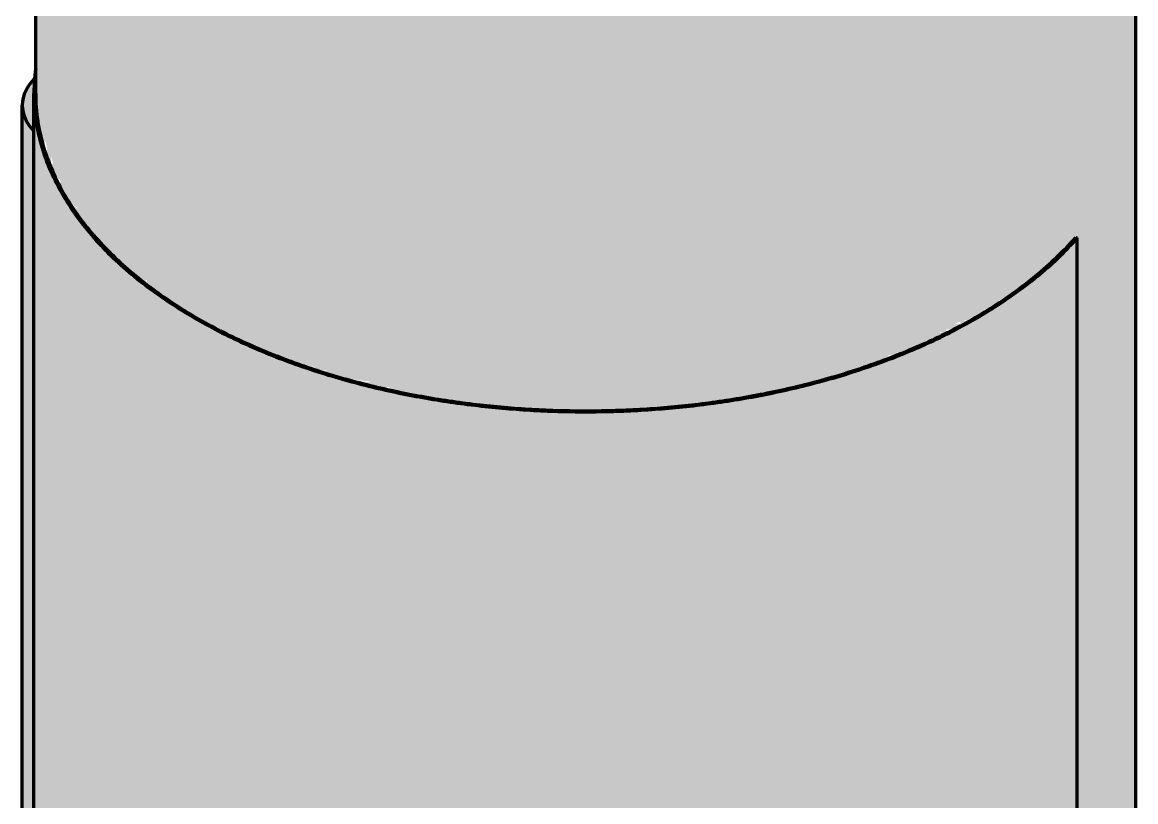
# Model space of a CAD drawing. Header units: millimetres. Extents: x 0 to 420, y 0 to 297.
# Drawn here: x 206.59 to 245.05, y 199.55 to 226.49 of the extents above; entities that cross this region are included whole.
import ezdxf

# ---------------------------------------------------------------- set-up
doc = ezdxf.new("R2010")
doc.units = ezdxf.units.MM
doc.layers.add('01-VISIBLE', color=7, linetype='CONTINUOUS', lineweight=70)
doc.layers.add('13-GRAFICA', color=30, linetype='CONTINUOUS', lineweight=18)

msp = doc.modelspace()

# ---------------------------------------------------------------- hatches: boundary and pattern name
at = {"layer": '13-GRAFICA', "true_color": 0xc4c8ce}
h = msp.add_hatch(color=7, dxfattribs=at)
h.dxf.hatch_style = 1
h.paths.add_polyline_path([(207.094, 240.775), (207.194, 240.775), (207.294, 238.875), (207.394, 238.875), (207.394, 238.575), (207.494, 238.575), (207.494, 238.375), (207.594, 238.375), (207.794, 237.775), (207.994, 237.675), (207.994, 237.475), (208.094, 237.475), (208.094, 237.275), (208.194, 237.275), (208.194, 237.075), (208.294, 237.075), (208.494, 236.475), (208.694, 236.375), (208.694, 236.175), (208.794, 236.175), (209.894, 234.975), (210.094, 234.975), (211.094, 233.875), (211.294, 233.875), (211.394, 233.675), (211.594, 233.675), (211.594, 233.575), (211.994, 233.475), (212.094, 233.275), (212.694, 233.075), (212.794, 232.875), (213.194, 232.775), (213.294, 232.575), (213.894, 232.375), (213.994, 232.175), (214.194, 232.175), (214.194, 232.075), (214.394, 232.075), (214.394, 231.975), (214.694, 231.975), (214.694, 231.875), (214.994, 231.875), (214.994, 231.775), (215.294, 231.775), (215.294, 231.675), (215.594, 231.675), (215.594, 231.575), (215.894, 231.575), (215.894, 231.475), (216.094, 231.475), (216.094, 231.375), (216.394, 231.375), (216.394, 231.275), (216.694, 231.275), (216.694, 231.175), (216.994, 231.175), (216.994, 231.075), (217.894, 230.875), (217.894, 230.775), (218.094, 230.775), (218.094, 230.675), (218.594, 230.675), (218.594, 230.575), (219.094, 230.575), (219.094, 230.475), (219.694, 230.475), (219.694, 230.375), (220.294, 230.375), (220.294, 230.275), (220.794, 230.275), (220.794, 230.175), (221.394, 230.175), (221.394, 230.075), (221.894, 230.075), (221.894, 229.975), (222.494, 229.975), (222.494, 229.875), (224.694, 229.875), (224.694, 229.775), (227.994, 229.775), (227.994, 229.875), (228.994, 229.875), (228.994, 229.975), (231.694, 230.175), (231.694, 230.275), (232.094, 230.275), (232.094, 230.375), (232.494, 230.375), (232.494, 230.475), (232.894, 230.475), (232.894, 230.575), (234.094, 230.775), (234.094, 230.875), (234.394, 230.875), (234.394, 230.975), (235.594, 231.175), (235.594, 231.275), (236.194, 231.375), (236.194, 231.475), (236.394, 231.475), (236.394, 231.575), (236.594, 231.575), (236.594, 231.675), (236.794, 231.675), (236.794, 231.775), (236.994, 231.775), (236.994, 231.875), (237.294, 231.875), (237.294, 231.975), (237.494, 231.975), (237.494, 232.075), (237.694, 232.075), (237.694, 232.175), (237.894, 232.175), (237.894, 232.275), (238.194, 232.275), (238.194, 232.375), (238.394, 232.375), (238.394, 232.475), (238.594, 232.475), (238.594, 232.575), (238.794, 232.575), (238.794, 232.675), (238.994, 232.675), (238.994, 232.775), (239.494, 232.875), (239.494, 232.975), (239.794, 233.075), (239.994, 233.375), (240.194, 233.375), (240.394, 233.675), (240.594, 233.675), (240.794, 233.975), (240.994, 233.975), (241.194, 234.275), (241.394, 234.275), (241.394, 234.375), (241.694, 234.475), (241.894, 234.775), (242.094, 234.775), (242.094, 234.875), (242.594, 235.275), (242.594, 235.475), (242.994, 235.775), (242.994, 235.975), (243.294, 236.175), (243.294, 236.375), (243.694, 236.675), (243.694, 236.875), (243.794, 236.875), (243.794, 236.975), (243.994, 237.075), (243.994, 237.275), (244.194, 237.375), (244.294, 237.875), (244.394, 237.875), (244.394, 238.175), (244.494, 238.175), (244.494, 238.575), (244.594, 238.575), (244.594, 238.875), (244.694, 238.875), (244.694, 239.175), (244.794, 239.175), (244.794, 239.475), (244.894, 239.475), (244.894, 239.775), (244.994, 239.775), (244.994, 195.775), (244.894, 195.775), (244.894, 195.475), (244.794, 195.475), (244.794, 195.175), (244.694, 195.175), (244.694, 194.775), (244.594, 194.775), (244.594, 194.475), (244.494, 194.475), (244.294, 193.575), (244.194, 193.575), (244.094, 193.275), (243.794, 193.075), (243.794, 192.875), (243.394, 192.575), (243.394, 192.375), (243.094, 192.175), (243.094, 191.975), (242.994, 191.975), (242.994, 218.975), (242.794, 218.975), (242.294, 218.375), (242.094, 218.375), (241.594, 217.775), (241.394, 217.775), (240.794, 217.075), (240.594, 217.075), (240.594, 216.975), (240.294, 216.875), (240.194, 216.675), (239.994, 216.675), (239.994, 216.575), (239.794, 216.575), (239.794, 216.475), (239.594, 216.475), (239.594, 216.375), (239.394, 216.375), (239.394, 216.275), (238.794, 216.075), (238.694, 215.875), (238.494, 215.875), (238.494, 215.775), (238.294, 215.775), (238.294, 215.675), (238.094, 215.675), (238.094, 215.575), (237.894, 215.575), (237.894, 215.475), (237.694, 215.475), (237.694, 215.375), (237.494, 215.375), (237.494, 215.275), (237.294, 215.275), (237.294, 215.175), (237.094, 215.175), (237.094, 215.075), (236.794, 215.075), (236.794, 214.975), (236.494, 214.975), (236.494, 214.875), (236.194, 214.875), (236.194, 214.775), (235.894, 214.775), (235.894, 214.675), (235.594, 214.675), (235.594, 214.575), (235.294, 214.575), (235.294, 214.475), (234.994, 214.475), (234.994, 214.375), (234.594, 214.375), (234.594, 214.275), (234.294, 214.275), (234.294, 214.175), (233.994, 214.175), (233.994, 214.075), (233.694, 214.075), (233.694, 213.975), (233.394, 213.975), (233.394, 213.875), (232.294, 213.775), (232.294, 213.675), (231.594, 213.675), (231.594, 213.575), (230.994, 213.575), (230.994, 213.475), (230.394, 213.475), (230.394, 213.375), (229.794, 213.375), (229.794, 213.275), (229.194, 213.275), (229.194, 213.175), (224.294, 213.075), (224.294, 213.175), (223.494, 213.175), (223.494, 213.275), (222.594, 213.275), (222.594, 213.375), (221.694, 213.375), (221.694, 213.475), (220.094, 213.575), (220.094, 213.675), (219.294, 213.775), (219.294, 213.875), (218.994, 213.875), (218.994, 213.975), (218.594, 213.975), (218.594, 214.075), (217.794, 214.175), (217.794, 214.275), (217.494, 214.275), (217.494, 214.375), (217.094, 214.375), (217.094, 214.475), (216.694, 214.475), (216.694, 214.575), (215.994, 214.675), (215.994, 214.775), (215.794, 214.775), (215.794, 214.875), (215.594, 214.875), (215.594, 214.975), (215.394, 214.975), (215.394, 215.075), (215.194, 215.075), (215.194, 215.175), (214.894, 215.175), (214.894, 215.275), (214.694, 215.275), (214.694, 215.375), (214.494, 215.375), (214.494, 215.475), (214.294, 215.475), (214.294, 215.575), (214.094, 215.575), (214.094, 215.675), (213.794, 215.675), (213.794, 215.775), (213.594, 215.775), (213.594, 215.875), (213.394, 215.875), (213.394, 215.975), (213.194, 215.975), (213.194, 216.075), (212.994, 216.075), (212.994, 216.175), (212.694, 216.175), (212.594, 216.375), (212.394, 216.375), (212.294, 216.575), (212.094, 216.575), (211.894, 216.875), (211.694, 216.875), (211.494, 217.175), (211.294, 217.175), (211.094, 217.475), (210.894, 217.475), (210.894, 217.575), (210.594, 217.675), (210.394, 217.975), (210.194, 217.975), (209.994, 218.275), (209.794, 218.275), (209.794, 218.475), (209.394, 218.775), (209.394, 218.975), (208.994, 219.275), (208.994, 219.475), (208.594, 219.775), (208.594, 219.975), (208.494, 219.975), (208.494, 220.075), (208.194, 220.275), (208.194, 220.475), (207.994, 220.575), (207.894, 221.075), (207.794, 221.075), (207.794, 221.375), (207.694, 221.375), (207.594, 221.875), (207.494, 221.875), (207.394, 222.375), (207.294, 222.375), (207.294, 222.775), (207.194, 222.775), (207.194, 224.375), (207.094, 224.375)])
at = {"layer": '13-GRAFICA', "true_color": 0x202020}
h = msp.add_hatch(color=7, dxfattribs=at)
h.dxf.hatch_style = 1
h.paths.add_polyline_path([(206.594, 188.975), (206.594, 223.875), (206.694, 223.875), (206.694, 224.175), (206.894, 224.275), (206.894, 224.475), (207.094, 224.575), (207.094, 198.475), (206.994, 198.475), (206.994, 198.075), (206.894, 198.075), (206.894, 197.675), (206.794, 197.675), (206.794, 197.175), (206.694, 197.175), (206.694, 193.775), (206.794, 193.775), (206.794, 193.175), (206.894, 193.175), (206.894, 192.675), (206.994, 192.675), (206.994, 192.175), (207.094, 192.175), (207.094, 188.375), (206.794, 188.575), (206.794, 188.775), (206.694, 188.775), (206.694, 188.975)])
at = {"layer": '13-GRAFICA', "true_color": 0xffffff}
h = msp.add_hatch(color=7, dxfattribs=at)
h.dxf.hatch_style = 1
h.paths.add_polyline_path([(207.094, 224.375), (207.194, 224.375), (207.194, 222.775), (207.294, 222.775), (207.394, 222.075), (207.494, 222.075), (207.494, 221.875), (207.594, 221.875), (207.594, 221.575), (207.694, 221.575), (207.694, 221.375), (207.794, 221.375), (207.894, 220.775), (207.994, 220.775), (207.994, 220.575), (208.194, 220.475), (208.194, 220.275), (208.594, 219.975), (208.594, 219.775), (208.994, 219.475), (208.994, 219.275), (209.394, 218.975), (209.394, 218.775), (209.794, 218.475), (209.794, 218.275), (209.994, 218.275), (210.194, 217.975), (210.394, 217.975), (210.594, 217.675), (210.794, 217.675), (210.894, 217.475), (211.094, 217.475), (211.294, 217.175), (211.494, 217.175), (211.694, 216.875), (211.894, 216.875), (212.094, 216.575), (212.294, 216.575), (212.294, 216.475), (212.594, 216.375), (212.694, 216.175), (212.994, 216.175), (212.994, 216.075), (213.194, 216.075), (213.194, 215.975), (213.394, 215.975), (213.394, 215.875), (213.594, 215.875), (213.594, 215.775), (213.794, 215.775), (213.794, 215.675), (214.094, 215.675), (214.094, 215.575), (214.294, 215.575), (214.294, 215.475), (214.494, 215.475), (214.494, 215.375), (214.694, 215.375), (214.694, 215.275), (214.894, 215.275), (214.894, 215.175), (215.194, 215.175), (215.194, 215.075), (215.394, 215.075), (215.394, 214.975), (215.594, 214.975), (215.594, 214.875), (215.794, 214.875), (215.794, 214.775), (215.994, 214.775), (215.994, 214.675), (216.294, 214.675), (216.294, 214.575), (217.494, 214.375), (217.494, 214.275), (217.794, 214.275), (217.794, 214.175), (218.994, 213.975), (218.994, 213.875), (219.694, 213.775), (219.694, 213.675), (220.094, 213.675), (220.094, 213.575), (221.694, 213.475), (221.694, 213.375), (222.594, 213.375), (222.594, 213.275), (223.494, 213.275), (223.494, 213.175), (224.294, 213.175), (224.294, 213.075), (229.194, 213.175), (229.194, 213.275), (229.794, 213.275), (229.794, 213.375), (230.394, 213.375), (230.394, 213.475), (230.994, 213.475), (230.994, 213.575), (231.594, 213.575), (231.594, 213.675), (232.294, 213.675), (232.294, 213.775), (233.394, 213.875), (233.394, 213.975), (233.694, 213.975), (233.694, 214.075), (233.994, 214.075), (233.994, 214.175), (234.294, 214.175), (234.294, 214.275), (234.594, 214.275), (234.594, 214.375), (234.994, 214.375), (234.994, 214.475), (235.294, 214.475), (235.294, 214.575), (235.594, 214.575), (235.594, 214.675), (235.894, 214.675), (235.894, 214.775), (236.194, 214.775), (236.194, 214.875), (237.094, 215.075), (237.094, 215.175), (237.294, 215.175), (237.294, 215.275), (237.494, 215.275), (237.494, 215.375), (237.694, 215.375), (237.694, 215.475), (237.894, 215.475), (237.894, 215.575), (238.094, 215.575), (238.094, 215.675), (238.694, 215.875), (238.794, 216.075), (238.994, 216.075), (238.994, 216.175), (239.194, 216.175), (239.194, 216.275), (239.394, 216.275), (239.394, 216.375), (239.594, 216.375), (239.594, 216.475), (240.194, 216.675), (240.294, 216.875), (240.494, 216.875), (240.594, 217.075), (240.794, 217.075), (241.394, 217.775), (241.594, 217.775), (242.094, 218.375), (242.294, 218.375), (242.794, 218.975), (242.994, 218.975), (242.994, 191.675), (242.894, 191.675), (242.694, 191.375), (242.494, 191.375), (241.894, 190.675), (241.694, 190.675), (241.194, 190.075), (240.994, 190.075), (240.594, 189.575), (240.394, 189.575), (240.394, 189.475), (239.794, 189.275), (239.694, 189.075), (239.494, 189.075), (239.494, 188.975), (239.294, 188.975), (239.294, 188.875), (239.094, 188.875), (239.094, 188.775), (238.494, 188.575), (238.494, 188.475), (238.294, 188.475), (238.194, 188.275), (237.994, 188.275), (237.994, 188.175), (237.794, 188.175), (237.794, 188.075), (237.594, 188.075), (237.594, 187.975), (237.394, 187.975), (237.394, 187.875), (237.194, 187.875), (237.194, 187.775), (236.894, 187.775), (236.894, 187.675), (236.594, 187.675), (236.594, 187.575), (236.294, 187.575), (236.294, 187.475), (235.994, 187.475), (235.994, 187.375), (235.694, 187.375), (235.694, 187.275), (235.294, 187.275), (235.294, 187.175), (234.994, 187.175), (234.994, 187.075), (234.694, 187.075), (234.694, 186.975), (234.394, 186.975), (234.394, 186.875), (234.094, 186.875), (234.094, 186.775), (233.794, 186.775), (233.794, 186.675), (233.494, 186.675), (233.494, 186.575), (232.994, 186.575), (232.994, 186.475), (232.394, 186.475), (232.394, 186.375), (231.794, 186.375), (231.794, 186.275), (231.194, 186.275), (231.194, 186.175), (230.494, 186.175), (230.494, 186.075), (229.894, 186.075), (229.894, 185.975), (229.294, 185.975), (229.294, 185.875), (226.594, 185.875), (226.594, 185.775), (224.194, 185.775), (224.194, 185.875), (223.294, 185.875), (223.294, 185.975), (220.694, 186.175), (220.694, 186.275), (219.994, 186.275), (219.994, 186.375), (219.594, 186.375), (219.594, 186.475), (219.294, 186.475), (219.294, 186.575), (218.094, 186.775), (218.094, 186.875), (217.794, 186.875), (217.794, 186.975), (216.594, 187.175), (216.594, 187.275), (215.694, 187.475), (215.694, 187.575), (215.494, 187.575), (215.494, 187.675), (215.294, 187.675), (215.294, 187.775), (215.094, 187.775), (215.094, 187.875), (214.894, 187.875), (214.894, 187.975), (214.594, 187.975), (214.594, 188.075), (214.394, 188.075), (214.394, 188.175), (214.194, 188.175), (214.194, 188.275), (213.594, 188.475), (213.594, 188.575), (213.294, 188.575), (213.294, 188.675), (213.094, 188.675), (213.094, 188.775), (212.494, 188.975), (212.494, 189.075), (212.194, 189.175), (211.994, 189.475), (211.794, 189.475), (211.794, 189.575), (211.494, 189.675), (211.294, 189.975), (211.094, 189.975), (210.894, 190.275), (210.694, 190.275), (210.494, 190.575), (210.294, 190.575), (210.194, 190.775), (209.994, 190.775), (209.994, 190.875), (209.494, 191.275), (209.494, 191.475), (209.094, 191.775), (209.094, 191.975), (208.594, 192.375), (208.594, 192.575), (208.294, 192.775), (208.294, 192.975), (207.894, 193.275), (207.694, 194.175), (207.594, 194.175), (207.594, 194.375), (207.494, 194.375), (207.494, 194.575), (207.394, 194.575), (207.394, 194.775), (207.294, 194.775), (207.294, 195.275), (207.194, 195.275), (207.194, 195.575), (207.094, 195.575)])

# ---------------------------------------------------------------- linework, layer by layer
at = {"layer": '01-VISIBLE'}
for p, q in [((207.052, 224.033), (207.052, 239.871)), ((245.052, 195.97), (245.052, 239.871)), ((206.992, 196.842), (206.992, 224.033)), ((206.588, 189.33), (206.588, 223.623)), ((242.981, 219.053), (243.034, 219.038)), ((243.034, 191.846), (243.034, 219.038))]:
    msp.add_line(p, q, dxfattribs=at)
for points in [[(207.052, 224.906), (207.036, 224.782), (207.022, 224.658), (207.011, 224.533), (207.003, 224.408), (206.997, 224.283), (206.993, 224.158), (206.992, 224.033)], [(207.012, 224.542), (206.924, 224.447), (206.843, 224.345), (206.77, 224.238), (206.708, 224.124), (206.657, 224.004), (206.619, 223.88), (206.596, 223.753), (206.588, 223.623)], [(206.992, 224.033), (206.993, 223.913), (206.996, 223.793), (207.002, 223.673), (207.01, 223.553), (207.02, 223.433), (207.033, 223.314), (207.047, 223.195), (207.064, 223.076), (207.083, 222.957), (207.104, 222.839), (207.128, 222.721), (207.153, 222.603), (207.181, 222.486), (207.211, 222.37), (207.243, 222.254), (207.276, 222.139), (207.312, 222.024), (207.35, 221.91), (207.39, 221.797), (207.431, 221.684), (207.475, 221.572), (207.52, 221.46), (207.567, 221.35), (207.616, 221.24), (207.667, 221.131), (207.719, 221.023), (207.773, 220.915), (207.828, 220.809), (207.886, 220.703), (207.944, 220.598), (208.004, 220.494), (208.066, 220.391), (208.129, 220.289), (208.194, 220.187), (208.26, 220.087), (208.327, 219.987), (208.395, 219.889), (208.465, 219.791), (208.536, 219.694), (208.609, 219.598), (208.682, 219.503), (208.757, 219.409), (208.832, 219.315), (208.909, 219.223), (208.987, 219.131), (209.066, 219.041), (209.146, 218.951), (209.227, 218.862), (209.309, 218.774), (209.392, 218.687), (209.476, 218.601), (209.561, 218.516), (209.646, 218.432), (209.733, 218.348), (209.82, 218.265), (209.908, 218.184), (209.997, 218.103), (210.086, 218.023), (210.177, 217.943), (210.268, 217.865), (210.359, 217.787), (210.452, 217.711), (210.545, 217.635), (210.639, 217.56), (210.733, 217.485), (210.828, 217.412), (210.924, 217.339), (211.02, 217.267), (211.117, 217.196), (211.215, 217.126), (211.313, 217.056), (211.411, 216.987), (211.51, 216.919), (211.61, 216.852), (211.71, 216.785), (211.811, 216.72), (211.912, 216.655), (212.013, 216.59), (212.115, 216.527), (212.218, 216.464), (212.32, 216.402), (212.424, 216.34), (212.527, 216.279), (212.631, 216.219), (212.736, 216.16), (212.841, 216.101), (212.946, 216.043), (213.052, 215.986), (213.158, 215.929), (213.264, 215.873), (213.371, 215.818), (213.478, 215.763), (213.585, 215.709), (213.693, 215.656), (213.801, 215.603), (213.909, 215.551), (214.018, 215.5), (214.127, 215.449), (214.236, 215.399), (214.345, 215.349), (214.455, 215.3), (214.565, 215.252), (214.675, 215.204), (214.786, 215.157), (214.897, 215.111), (215.008, 215.065), (215.119, 215.019), (215.231, 214.975), (215.342, 214.93), (215.454, 214.887), (215.567, 214.844), (215.679, 214.801), (215.792, 214.759), (215.905, 214.718), (216.018, 214.677), (216.131, 214.637), (216.244, 214.598), (216.358, 214.559), (216.472, 214.52), (216.586, 214.482), (216.7, 214.445), (216.815, 214.408), (216.929, 214.371), (217.044, 214.336), (217.159, 214.3), (217.274, 214.266), (217.389, 214.231), (217.504, 214.198), (217.62, 214.164), (217.735, 214.132), (217.851, 214.1), (217.967, 214.068), (218.083, 214.037), (218.199, 214.006), (218.316, 213.976), (218.432, 213.947), (218.549, 213.918), (218.666, 213.889), (218.782, 213.861), (218.899, 213.833), (219.017, 213.806), (219.134, 213.78), (219.251, 213.753), (219.368, 213.728), (219.486, 213.703), (219.604, 213.678), (219.721, 213.654), (219.839, 213.63), (219.957, 213.607), (220.075, 213.584), (220.193, 213.562), (220.311, 213.54), (220.43, 213.519), (220.548, 213.498), (220.666, 213.477), (220.785, 213.458), (220.904, 213.438), (221.022, 213.419), (221.141, 213.401), (221.26, 213.383), (221.379, 213.365), (221.498, 213.348), (221.617, 213.331), (221.736, 213.315), (221.855, 213.299), (221.974, 213.284), (222.093, 213.269), (222.213, 213.255), (222.332, 213.241), (222.451, 213.227), (222.571, 213.214), (222.69, 213.202), (222.81, 213.189), (222.93, 213.178), (223.049, 213.167), (223.169, 213.156), (223.289, 213.145), (223.408, 213.135), (223.528, 213.126), (223.648, 213.117), (223.768, 213.108), (223.888, 213.1), (224.008, 213.093), (224.128, 213.085), (224.248, 213.079), (224.368, 213.072), (224.488, 213.066), (224.608, 213.061), (224.728, 213.056), (224.848, 213.051), (224.968, 213.047), (225.088, 213.043), (225.208, 213.04), (225.329, 213.037), (225.449, 213.035), (225.569, 213.033), (225.689, 213.031), (225.809, 213.03), (225.929, 213.029), (226.05, 213.029), (226.17, 213.029), (226.29, 213.03), (226.41, 213.031), (226.53, 213.033), (226.65, 213.035), (226.771, 213.037), (226.891, 213.04), (227.011, 213.043), (227.131, 213.047), (227.251, 213.051), (227.371, 213.056), (227.491, 213.061), (227.611, 213.066), (227.731, 213.072), (227.851, 213.078), (227.971, 213.085), (228.091, 213.092), (228.211, 213.1), (228.331, 213.108), (228.451, 213.117), (228.571, 213.126), (228.691, 213.135), (228.81, 213.145), (228.93, 213.155), (229.05, 213.166), (229.17, 213.177), (229.289, 213.189), (229.409, 213.201), (229.528, 213.214), (229.648, 213.227), (229.767, 213.24), (229.886, 213.254), (230.006, 213.269), (230.125, 213.283), (230.244, 213.299), (230.363, 213.314), (230.482, 213.331), (230.602, 213.347), (230.72, 213.364), (230.839, 213.382), (230.958, 213.4), (231.077, 213.418), (231.196, 213.437), (231.314, 213.457), (231.433, 213.477), (231.551, 213.497), (231.67, 213.518), (231.788, 213.539), (231.906, 213.561), (232.024, 213.583), (232.142, 213.606), (232.26, 213.629), (232.378, 213.653), (232.496, 213.677), (232.613, 213.702), (232.731, 213.727), (232.848, 213.752), (232.965, 213.779), (233.083, 213.805), (233.2, 213.832), (233.317, 213.86), (233.434, 213.888), (233.55, 213.916), (233.667, 213.946), (233.783, 213.975), (233.9, 214.005), (234.016, 214.036), (234.132, 214.067), (234.248, 214.099), (234.364, 214.131), (234.479, 214.163), (234.595, 214.196), (234.71, 214.23), (234.826, 214.264), (234.941, 214.299), (235.055, 214.334), (235.17, 214.37), (235.285, 214.406), (235.399, 214.443), (235.513, 214.481), (235.627, 214.519), (235.741, 214.557), (235.855, 214.596), (235.968, 214.636), (236.082, 214.676), (236.195, 214.717), (236.308, 214.758), (236.42, 214.8), (236.533, 214.842), (236.645, 214.885), (236.757, 214.929), (236.869, 214.973), (236.98, 215.018), (237.092, 215.063), (237.203, 215.109), (237.313, 215.155), (237.424, 215.202), (237.534, 215.25), (237.644, 215.299), (237.754, 215.347), (237.864, 215.397), (237.973, 215.447), (238.082, 215.498), (238.19, 215.549), (238.299, 215.601), (238.407, 215.654), (238.514, 215.707), (238.622, 215.761), (238.729, 215.816), (238.836, 215.871), (238.942, 215.927), (239.048, 215.984), (239.154, 216.041), (239.259, 216.099), (239.364, 216.158), (239.468, 216.217), (239.572, 216.277), (239.676, 216.338), (239.779, 216.399), (239.882, 216.461), (239.985, 216.524), (240.087, 216.588), (240.188, 216.652), (240.289, 216.717), (240.39, 216.783), (240.49, 216.85), (240.589, 216.917), (240.689, 216.985), (240.787, 217.054), (240.885, 217.123), (240.983, 217.193), (241.079, 217.265), (241.176, 217.336), (241.271, 217.409), (241.367, 217.483), (241.461, 217.557), (241.555, 217.632), (241.648, 217.708), (241.741, 217.785), (241.832, 217.862), (241.924, 217.941), (242.014, 218.02), (242.104, 218.1), (242.192, 218.181), (242.28, 218.262), (242.368, 218.345), (242.454, 218.429), (242.54, 218.513), (242.625, 218.598), (242.708, 218.684), (242.791, 218.771), (242.873, 218.859), (242.954, 218.948), (243.034, 219.038)], [(207.052, 224.033), (207.053, 223.913), (207.056, 223.793), (207.062, 223.673), (207.07, 223.553), (207.08, 223.434), (207.093, 223.314), (207.107, 223.195), (207.124, 223.076), (207.143, 222.957), (207.165, 222.839), (207.188, 222.721), (207.214, 222.604), (207.241, 222.487), (207.271, 222.371), (207.303, 222.255), (207.337, 222.14), (207.373, 222.025), (207.411, 221.911), (207.451, 221.797), (207.492, 221.685), (207.536, 221.573), (207.581, 221.462), (207.628, 221.351), (207.677, 221.241), (207.728, 221.133), (207.781, 221.024), (207.835, 220.917), (207.89, 220.811), (207.947, 220.705), (208.006, 220.6), (208.067, 220.496), (208.128, 220.393), (208.192, 220.291), (208.256, 220.19), (208.322, 220.089), (208.39, 219.99), (208.458, 219.891), (208.528, 219.794), (208.599, 219.697), (208.672, 219.601), (208.745, 219.506), (208.82, 219.412), (208.896, 219.319), (208.973, 219.227), (209.051, 219.135), (209.13, 219.045), (209.21, 218.955), (209.291, 218.867), (209.373, 218.779), (209.456, 218.692), (209.54, 218.606), (209.625, 218.521), (209.711, 218.437), (209.797, 218.353), (209.885, 218.271), (209.973, 218.189), (210.062, 218.108), (210.151, 218.029), (210.242, 217.949), (210.333, 217.871), (210.425, 217.794), (210.517, 217.717), (210.611, 217.641), (210.704, 217.567), (210.799, 217.492), (210.894, 217.419), (210.99, 217.347), (211.086, 217.275), (211.183, 217.204), (211.281, 217.134), (211.379, 217.064), (211.477, 216.996), (211.577, 216.928), (211.676, 216.861), (211.776, 216.794), (211.877, 216.729), (211.978, 216.664), (212.08, 216.6), (212.182, 216.536), (212.284, 216.473), (212.387, 216.412), (212.491, 216.35), (212.594, 216.29), (212.698, 216.23), (212.803, 216.171), (212.908, 216.112), (213.013, 216.054), (213.119, 215.997), (213.225, 215.941), (213.331, 215.885), (213.438, 215.83), (213.545, 215.775), (213.653, 215.722), (213.76, 215.668), (213.868, 215.616), (213.977, 215.564), (214.085, 215.513), (214.194, 215.462), (214.304, 215.412), (214.413, 215.363), (214.523, 215.314), (214.633, 215.266), (214.743, 215.218), (214.854, 215.171), (214.965, 215.125), (215.076, 215.079), (215.187, 215.034), (215.299, 214.99), (215.411, 214.946), (215.523, 214.902), (215.635, 214.859), (215.747, 214.817), (215.86, 214.775), (215.973, 214.734), (216.086, 214.694), (216.199, 214.654), (216.313, 214.614), (216.426, 214.576), (216.54, 214.537), (216.654, 214.499), (216.769, 214.462), (216.883, 214.426), (216.998, 214.389), (217.112, 214.354), (217.227, 214.319), (217.342, 214.284), (217.458, 214.25), (217.573, 214.217), (217.688, 214.184), (217.804, 214.151), (217.92, 214.119), (218.036, 214.088), (218.152, 214.057), (218.268, 214.026), (218.385, 213.997), (218.501, 213.967), (218.618, 213.938), (218.734, 213.91), (218.851, 213.882), (218.968, 213.855), (219.085, 213.828), (219.203, 213.801), (219.32, 213.775), (219.437, 213.75), (219.555, 213.725), (219.672, 213.701), (219.79, 213.677), (219.908, 213.653), (220.026, 213.63), (220.144, 213.608), (220.262, 213.585), (220.38, 213.564), (220.498, 213.543), (220.617, 213.522), (220.735, 213.502), (220.854, 213.482), (220.972, 213.463), (221.091, 213.444), (221.21, 213.426), (221.329, 213.408), (221.447, 213.391), (221.566, 213.374), (221.685, 213.357), (221.804, 213.341), (221.924, 213.326), (222.043, 213.311), (222.162, 213.296), (222.281, 213.282), (222.401, 213.268), (222.52, 213.255), (222.64, 213.242), (222.759, 213.23), (222.879, 213.218), (222.998, 213.206), (223.118, 213.195), (223.238, 213.185), (223.357, 213.175), (223.477, 213.165), (223.597, 213.156), (223.717, 213.147), (223.836, 213.139), (223.956, 213.131), (224.076, 213.123), (224.196, 213.116), (224.316, 213.11), (224.436, 213.103), (224.556, 213.098), (224.676, 213.093), (224.796, 213.088), (224.916, 213.083), (225.036, 213.079), (225.156, 213.076), (225.277, 213.073), (225.397, 213.07), (225.517, 213.068), (225.637, 213.066), (225.757, 213.065), (225.877, 213.064), (225.997, 213.064), (226.117, 213.064), (226.238, 213.064), (226.358, 213.065), (226.478, 213.067), (226.598, 213.068), (226.718, 213.07), (226.838, 213.073), (226.958, 213.076), (227.078, 213.08), (227.198, 213.084), (227.319, 213.088), (227.439, 213.093), (227.559, 213.098), (227.679, 213.104), (227.799, 213.11), (227.919, 213.117), (228.038, 213.124), (228.158, 213.131), (228.278, 213.139), (228.398, 213.148), (228.518, 213.157), (228.638, 213.166), (228.757, 213.176), (228.877, 213.186), (228.997, 213.196), (229.116, 213.207), (229.236, 213.219), (229.356, 213.231), (229.475, 213.243), (229.595, 213.256), (229.714, 213.269), (229.833, 213.283), (229.953, 213.297), (230.072, 213.312), (230.191, 213.327), (230.31, 213.343), (230.429, 213.359), (230.548, 213.375), (230.667, 213.392), (230.786, 213.41), (230.905, 213.428), (231.024, 213.446), (231.142, 213.465), (231.261, 213.484), (231.379, 213.504), (231.498, 213.524), (231.616, 213.545), (231.734, 213.566), (231.853, 213.587), (231.971, 213.61), (232.089, 213.632), (232.207, 213.655), (232.324, 213.679), (232.442, 213.703), (232.56, 213.727), (232.677, 213.752), (232.795, 213.778), (232.912, 213.804), (233.029, 213.83), (233.146, 213.857), (233.263, 213.885), (233.38, 213.913), (233.497, 213.941), (233.613, 213.97), (233.73, 213.999), (233.846, 214.029), (233.962, 214.06), (234.078, 214.091), (234.194, 214.122), (234.31, 214.154), (234.426, 214.187), (234.541, 214.22), (234.657, 214.253), (234.772, 214.287), (234.887, 214.322), (235.002, 214.357), (235.117, 214.393), (235.231, 214.429), (235.346, 214.466), (235.46, 214.503), (235.574, 214.541), (235.688, 214.579), (235.801, 214.618), (235.915, 214.658), (236.028, 214.698), (236.141, 214.738), (236.254, 214.779), (236.367, 214.821), (236.479, 214.863), (236.591, 214.906), (236.703, 214.95), (236.815, 214.994), (236.927, 215.038), (237.038, 215.083), (237.149, 215.129), (237.26, 215.176), (237.37, 215.223), (237.481, 215.27), (237.591, 215.318), (237.701, 215.367), (237.81, 215.417), (237.919, 215.467), (238.028, 215.517), (238.137, 215.569), (238.245, 215.621), (238.353, 215.673), (238.461, 215.727), (238.568, 215.78), (238.675, 215.835), (238.782, 215.89), (238.888, 215.946), (238.994, 216.002), (239.1, 216.06), (239.205, 216.118), (239.31, 216.176), (239.415, 216.235), (239.519, 216.295), (239.623, 216.356), (239.726, 216.417), (239.829, 216.479), (239.931, 216.542), (240.033, 216.606), (240.135, 216.67), (240.236, 216.735), (240.336, 216.8), (240.437, 216.867), (240.536, 216.934), (240.635, 217.002), (240.734, 217.071), (240.832, 217.14), (240.929, 217.21), (241.026, 217.281), (241.122, 217.353), (241.218, 217.426), (241.313, 217.499), (241.408, 217.573), (241.502, 217.649), (241.595, 217.724), (241.687, 217.801), (241.779, 217.878), (241.87, 217.957), (241.961, 218.036), (242.05, 218.116), (242.139, 218.197), (242.227, 218.279), (242.314, 218.361), (242.401, 218.445), (242.486, 218.529), (242.571, 218.614), (242.655, 218.7), (242.738, 218.787), (242.82, 218.875), (242.901, 218.964), (242.981, 219.053)], [(206.588, 223.623), (206.596, 223.497), (206.618, 223.373), (206.653, 223.252), (206.702, 223.136), (206.761, 223.024), (206.83, 222.919), (206.907, 222.819), (206.992, 222.725)]]:
    msp.add_lwpolyline(points, dxfattribs=at)

doc.saveas('drawing.dxf')
